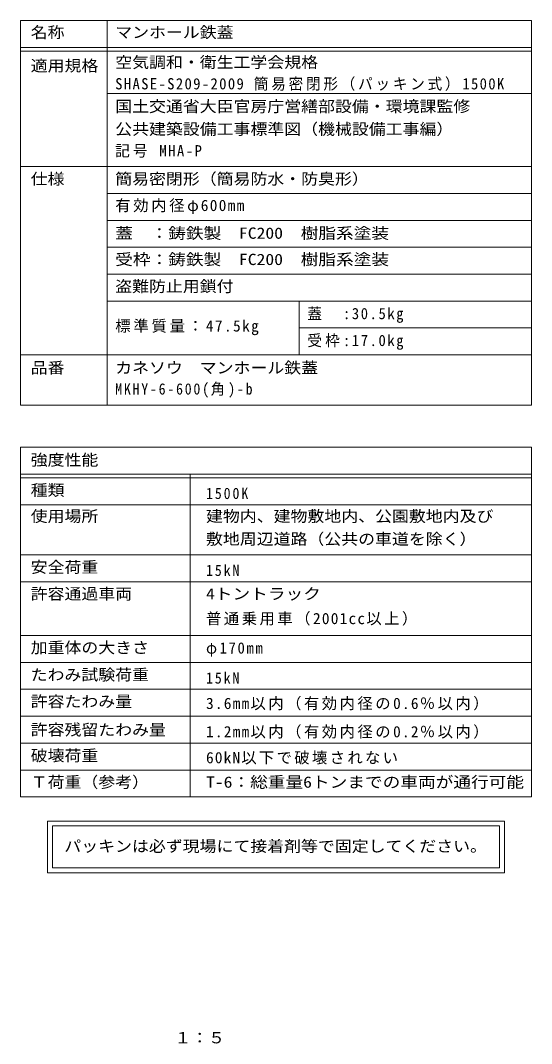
# Model space of a CAD drawing. Units: millimetres on the paper, enlarged 5 times. Extents: x -885 to 921, y -689 to 673.
# Drawn here: x 256 to 921, y -683 to 648 of the extents above; entities that cross this region are included whole.
import ezdxf
from ezdxf.enums import TextEntityAlignment as Align

# ---------------------------------------------------------------- set-up
doc = ezdxf.new("R2010")
doc.units = ezdxf.units.MM
doc.header["$LTSCALE"] = 5
doc.layers.add('F-5_F-5ﾚｲﾔ', color=2, linetype='Continuous')
doc.layers.add('F-F_F-Fﾚｲﾔ', color=3, linetype='Continuous', lineweight=9)
doc.styles.add('ＭＳ ゴシック', font='')
doc.styles.get('ＭＳ ゴシック').set_extended_font_data('MS Gothic')

msp = doc.modelspace()

# ---------------------------------------------------------------- linework, layer by layer
at = {"layer": 'F-F_F-Fﾚｲﾔ', "color": 7}
for p, q in [((256.261, 647.5), (921.28, 647.5)), ((256.261, 647.5), (256.261, 147.259)), ((368.987, 647.5), (368.987, 147.259)), ((921.28, 647.5), (921.28, 147.259)), ((256.261, 612.5), (921.28, 612.5)), ((256.261, 607.5), (921.28, 607.5)), ((368.987, 552.499), (921.28, 552.499)), ((256.261, 457.499), (921.28, 457.499)), ((921.28, 422.499), (368.987, 422.499)), ((921.28, 387.499), (368.987, 387.499)), ((368.987, 352.5), (921.28, 352.5)), ((368.987, 317.5), (921.28, 317.5)), ((368.987, 282.499), (921.28, 282.499)), ((618.987, 282.499), (618.987, 212.499)), ((618.987, 247.499), (921.28, 247.499)), ((256.261, 212.499), (921.28, 212.499)), ((256.261, 147.259), (921.28, 147.259)), ((256.261, 92.499), (921.28, 92.499)), ((256.261, 92.499), (256.261, -362.5)), ((921.28, 92.499), (921.28, -362.5)), ((256.261, 57.499), (921.28, 57.499)), ((477.038, 57.499), (477.038, -362.5)), ((256.261, 52.499), (921.28, 52.499)), ((256.261, 17.499), (921.28, 17.499)), ((256.261, -47.501), (921.28, -47.501)), ((256.261, -82.501), (921.28, -82.501)), ((256.261, -152.5), (921.28, -152.5)), ((921.28, -187.501), (256.261, -187.501)), ((256.261, -222.5), (921.28, -222.5)), ((256.261, -257.5), (921.28, -257.5)), ((256.261, -292.5), (921.28, -292.5)), ((256.261, -327.5), (921.28, -327.5)), ((256.261, -362.5), (921.28, -362.5)), ((291.56, -393.869), (291.56, -461.132)), ((885.981, -393.869), (291.56, -393.869)), ((885.981, -461.132), (885.981, -393.869)), ((297.81, -400.119), (297.81, -454.882)), ((297.81, -400.119), (879.731, -400.119)), ((879.731, -454.882), (879.731, -400.119)), ((291.56, -461.132), (885.981, -461.132)), ((879.731, -454.882), (297.81, -454.882))]:
    msp.add_line(p, q, dxfattribs=at)

# ---------------------------------------------------------------- texts
at = {"layer": 'F-5_F-5ﾚｲﾔ', "style": 'ＭＳ ゴシック', "width": 1.1}
msp.add_text('１：５', height=14.66, dxfattribs=at).set_placement((456.523, -687.406), align=Align.BOTTOM_LEFT)
at = {"layer": 'F-F_F-Fﾚｲﾔ', "style": 'ＭＳ ゴシック'}
for s, width, p in [('名称', 1.1, (269.57, 620.364)), ('マンホール鉄蓋', 1.1, (379.568, 620.364)), ('空気調和・衛生工学会規格', 1.1, (379.568, 581.426)), ('適用規格', 1.1, (269.57, 576.896)), ('国土交通省大臣官房庁営繕部設備・環境課監修', 1.1, (379.568, 524.024)), ('公共建築設備工事標準図（機械設備工事編）', 1.1, (379.568, 494.518)), ('仕様', 1.1, (269.57, 429.735)), ('簡易密閉形（簡易防水・防臭形）', 1.1, (379.568, 429.735)), ('蓋\u3000：鋳鉄製\u3000FC200\u3000樹脂系塗装', 1.15, (379.568, 359.133)), ('受枠：鋳鉄製\u3000FC200\u3000樹脂系塗装', 1.15, (379.568, 324.968)), ('盗難防止用鎖付', 1.1, (379.568, 289.967)), ('品番', 1.1, (269.57, 184.013)), ('カネソウ\u3000マンホール鉄蓋', 1.1, (379.568, 184.013)), ('強度性能', 1.1, (269.57, 64.194)), ('種類', 1.1, (269.57, 24.811)), ('使用場所', 1.1, (269.57, -9.055)), ('建物内、建物敷地内、公園敷地内及び', 1.1, (497.705, -9.055)), ('敷地周辺道路（公共の車道を除く）', 1.1, (497.705, -38.691)), ('安全荷重', 1.1, (269.57, -75.285)), ('許容通過車両', 1.1, (269.57, -110.014)), ('4トントラック', 1.15, (497.705, -110.014)), ('加重体の大きさ', 1.1, (269.57, -180.014)), ('たわみ試験荷重', 1.1, (269.57, -215.285)), ('許容たわみ量', 1.1, (269.57, -250.014)), ('許容残留たわみ量', 1.1, (269.57, -286.854)), ('破壊荷重', 1.1, (269.57, -320.357)), ('Ｔ荷重（参考）', 1.1, (269.57, -354.89)), ('T-6：総重量6トンまでの車両が通行可能', 1.15, (497.705, -354.89))]:
    msp.add_text(s, height=14.66, dxfattribs=dict(at, width=width)).set_placement(p, align=Align.BOTTOM_LEFT)
at = {"layer": 'F-F_F-Fﾚｲﾔ', "color": 2, "style": 'ＭＳ ゴシック', "width": 1.1}
msp.add_text('パッキンは必ず現場にて接着剤等で固定してください。', height=14.66, dxfattribs=at).set_placement((313.368, -438.244), align=Align.BOTTOM_LEFT)
at = {"layer": 'F-F_F-Fﾚｲﾔ', "char_height": 14.66, "attachment_point": 7, "style": 'ＭＳ ゴシック'}
for s, insert in [('\\T1.19;\\W0.95;SHASE-S209-2009\\~簡易密閉形（パッキン式）1500K', (379.568, 555.903)), ('\\T1.21;\\W0.95;記号\\~MHA-P', (379.568, 469.023)), ('\\T1.17;有効内径φ600mm', (379.568, 395.628)), ('\\T1.22;\\W0.95;蓋\u3000:30.5kg', (629.568, 254.133)), ('\\T1.18;標準質量：47.5kg', (379.568, 238.062)), ('\\T1.22;\\W0.95;受枠:17.0kg', (629.568, 219.133)), ('\\T1.26;\\W0.9;MKHY-6-600(角)-b', (379.568, 157.003)), ('\\T1.28;\\W0.9;1500K', (497.705, 24.811)), ('\\T1.28;\\W0.9;15kN', (497.705, -75.285)), ('\\T1.16;普通乗用車（2001cc以上）', (497.705, -139.65)), ('\\T1.23;\\W0.95;φ170mm', (497.705, -180.014)), ('\\T1.28;\\W0.9;15kN', (497.705, -215.285)), ('\\T1.16;3.6mm以内（有効内径の0.6％以内）', (497.705, -250.014)), ('\\T1.16;1.2mm以内（有効内径の0.2％以内）', (497.705, -286.854)), ('\\T1.15;60kN以下で破壊されない', (497.705, -320.357))]:
    msp.add_mtext(s, dxfattribs=dict(at, insert=insert))

doc.saveas('drawing.dxf')
